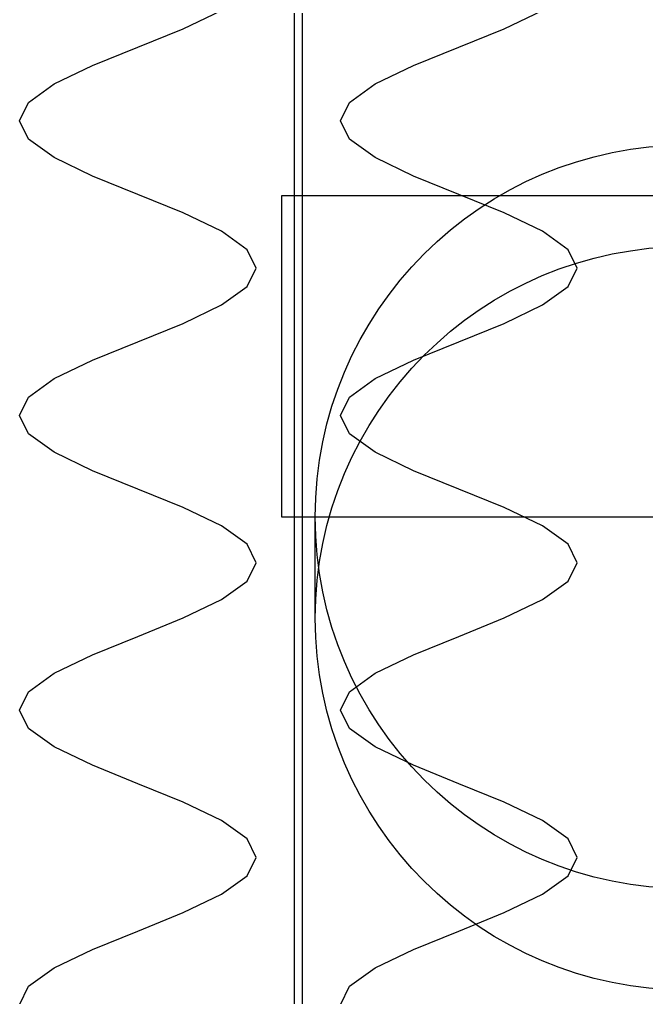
# Model space of a CAD drawing. Header units: metres. Extents: x -4 to 954, y -25 to 874.
# Drawn here: x 582.5 to 768, y 297.9 to 587.1 of the extents above; entities that cross this region are included whole.
import ezdxf

# ---------------------------------------------------------------- set-up
doc = ezdxf.new("R2010")
doc.units = ezdxf.units.M
for name, color, linetype in [('07_CHAROLAS_Y_CANALES', 5, 'Continuous'), ('08_RESORTES_HELICOIDALES', 1, 'Continuous'), ('09_CONDENSADOR_Y_VENTILADOR', 3, 'Continuous')]:
    doc.layers.add(name, color=color, linetype=linetype)

msp = doc.modelspace()

# ---------------------------------------------------------------- linework, layer by layer
at = {"layer": '07_CHAROLAS_Y_CANALES'}
for p, q in [((663.8, 800, 552), (663.8, 150, 552)), ((663.8, 800, 612), (663.8, 150, 612)), ((663.8, 800, 752), (663.8, 150, 752)), ((663.8, 800, 812), (663.8, 150, 812)), ((663.8, 800, 952), (663.8, 150, 952)), ((663.8, 800, 1012), (663.8, 150, 1012)), ((663.8, 800, 1152), (663.8, 150, 1152)), ((663.8, 800, 1212), (663.8, 150, 1212)), ((663.8, 800, 1352), (663.8, 150, 1352)), ((663.8, 800, 1412), (663.8, 150, 1412)), ((663.8, 800, 1552), (663.8, 150, 1552)), ((663.8, 800, 1612), (663.8, 150, 1612)), ((666.2, 150, 552), (666.2, 800, 552)), ((666.2, 150, 612), (666.2, 800, 552)), ((666.2, 150, 752), (666.2, 800, 752)), ((666.2, 150, 812), (666.2, 800, 752)), ((666.2, 150, 952), (666.2, 800, 952)), ((666.2, 150, 1012), (666.2, 800, 952)), ((666.2, 150, 1152), (666.2, 800, 1152)), ((666.2, 150, 1212), (666.2, 800, 1152)), ((666.2, 150, 1352), (666.2, 800, 1352)), ((666.2, 150, 1412), (666.2, 800, 1352)), ((666.2, 150, 1552), (666.2, 800, 1552)), ((666.2, 150, 1612), (666.2, 800, 1552))]:
    msp.add_line(p, q, dxfattribs=at)
at = {"layer": '08_RESORTES_HELICOIDALES'}
for p, q in [((630.89, 584.38, 562.66), (642.25, 589.82, 570.25)), ((630.89, 584.38, 762.66), (642.25, 589.82, 770.25)), ((630.89, 584.38, 962.66), (642.25, 589.82, 970.25)), ((630.89, 584.38, 1162.66), (642.25, 589.82, 1170.25)), ((630.89, 584.38, 1362.66), (642.25, 589.82, 1370.25)), ((630.89, 584.38, 1562.66), (642.25, 589.82, 1570.25)), ((725.89, 584.38, 562.66), (737.25, 589.82, 570.25)), ((725.89, 584.38, 762.66), (737.25, 589.82, 770.25)), ((725.89, 584.38, 962.66), (737.25, 589.82, 970.25)), ((725.89, 584.38, 1162.66), (737.25, 589.82, 1170.25)), ((725.89, 584.38, 1362.66), (737.25, 589.82, 1370.25)), ((725.89, 584.38, 1562.66), (737.25, 589.82, 1570.25)), ((617.5, 578.93, 560), (630.89, 584.38, 562.66)), ((617.5, 578.93, 760), (630.89, 584.38, 762.66)), ((617.5, 578.93, 960), (630.89, 584.38, 962.66)), ((617.5, 578.93, 1160), (630.89, 584.38, 1162.66)), ((617.5, 578.93, 1360), (630.89, 584.38, 1362.66)), ((617.5, 578.93, 1560), (630.89, 584.38, 1562.66)), ((712.5, 578.93, 560), (725.89, 584.38, 562.66)), ((712.5, 578.93, 760), (725.89, 584.38, 762.66)), ((712.5, 578.93, 960), (725.89, 584.38, 962.66)), ((712.5, 578.93, 1160), (725.89, 584.38, 1162.66)), ((712.5, 578.93, 1360), (725.89, 584.38, 1362.66)), ((712.5, 578.93, 1560), (725.89, 584.38, 1562.66)), ((604.11, 573.48, 562.66), (617.5, 578.93, 560)), ((604.11, 573.48, 762.66), (617.5, 578.93, 760)), ((604.11, 573.48, 962.66), (617.5, 578.93, 960)), ((604.11, 573.48, 1162.66), (617.5, 578.93, 1160)), ((604.11, 573.48, 1362.66), (617.5, 578.93, 1360)), ((604.11, 573.48, 1562.66), (617.5, 578.93, 1560)), ((699.11, 573.48, 562.66), (712.5, 578.93, 560)), ((699.11, 573.48, 762.66), (712.5, 578.93, 760)), ((699.11, 573.48, 962.66), (712.5, 578.93, 960)), ((699.11, 573.48, 1162.66), (712.5, 578.93, 1160)), ((699.11, 573.48, 1362.66), (712.5, 578.93, 1360)), ((699.11, 573.48, 1562.66), (712.5, 578.93, 1560)), ((592.75, 568.04, 570.25), (604.11, 573.48, 562.66)), ((592.75, 568.04, 770.25), (604.11, 573.48, 762.66)), ((592.75, 568.04, 970.25), (604.11, 573.48, 962.66)), ((592.75, 568.04, 1170.25), (604.11, 573.48, 1162.66)), ((592.75, 568.04, 1370.25), (604.11, 573.48, 1362.66)), ((592.75, 568.04, 1570.25), (604.11, 573.48, 1562.66)), ((687.75, 568.04, 570.25), (699.11, 573.48, 562.66)), ((687.75, 568.04, 770.25), (699.11, 573.48, 762.66)), ((687.75, 568.04, 970.25), (699.11, 573.48, 962.66)), ((687.75, 568.04, 1170.25), (699.11, 573.48, 1162.66)), ((687.75, 568.04, 1370.25), (699.11, 573.48, 1362.66)), ((687.75, 568.04, 1570.25), (699.11, 573.48, 1562.66)), ((585.16, 562.59, 581.61), (592.75, 568.04, 570.25)), ((585.16, 562.59, 781.61), (592.75, 568.04, 770.25)), ((585.16, 562.59, 981.61), (592.75, 568.04, 970.25)), ((585.16, 562.59, 1181.61), (592.75, 568.04, 1170.25)), ((585.16, 562.59, 1381.61), (592.75, 568.04, 1370.25)), ((585.16, 562.59, 1581.61), (592.75, 568.04, 1570.25)), ((680.16, 562.59, 581.61), (687.75, 568.04, 570.25)), ((680.16, 562.59, 781.61), (687.75, 568.04, 770.25)), ((680.16, 562.59, 981.61), (687.75, 568.04, 970.25)), ((680.16, 562.59, 1181.61), (687.75, 568.04, 1170.25)), ((680.16, 562.59, 1381.61), (687.75, 568.04, 1370.25)), ((680.16, 562.59, 1581.61), (687.75, 568.04, 1570.25)), ((582.5, 557.14, 595), (585.16, 562.59, 581.61)), ((582.5, 557.14, 795), (585.16, 562.59, 781.61)), ((582.5, 557.14, 995), (585.16, 562.59, 981.61)), ((582.5, 557.14, 1195), (585.16, 562.59, 1181.61)), ((582.5, 557.14, 1395), (585.16, 562.59, 1381.61)), ((582.5, 557.14, 1595), (585.16, 562.59, 1581.61)), ((677.5, 557.14, 595), (680.16, 562.59, 581.61)), ((677.5, 557.14, 795), (680.16, 562.59, 781.61)), ((677.5, 557.14, 995), (680.16, 562.59, 981.61)), ((677.5, 557.14, 1195), (680.16, 562.59, 1181.61)), ((677.5, 557.14, 1395), (680.16, 562.59, 1381.61)), ((677.5, 557.14, 1595), (680.16, 562.59, 1581.61)), ((585.16, 551.7, 608.39), (582.5, 557.14, 595)), ((585.16, 551.7, 808.39), (582.5, 557.14, 795)), ((585.16, 551.7, 1008.39), (582.5, 557.14, 995)), ((585.16, 551.7, 1208.39), (582.5, 557.14, 1195)), ((585.16, 551.7, 1408.39), (582.5, 557.14, 1395)), ((585.16, 551.7, 1608.39), (582.5, 557.14, 1595)), ((680.16, 551.7, 608.39), (677.5, 557.14, 595)), ((680.16, 551.7, 808.39), (677.5, 557.14, 795)), ((680.16, 551.7, 1008.39), (677.5, 557.14, 995)), ((680.16, 551.7, 1208.39), (677.5, 557.14, 1195)), ((680.16, 551.7, 1408.39), (677.5, 557.14, 1395)), ((680.16, 551.7, 1608.39), (677.5, 557.14, 1595)), ((592.75, 546.25, 619.75), (585.16, 551.7, 608.39)), ((592.75, 546.25, 819.75), (585.16, 551.7, 808.39)), ((592.75, 546.25, 1019.75), (585.16, 551.7, 1008.39)), ((592.75, 546.25, 1219.75), (585.16, 551.7, 1208.39)), ((592.75, 546.25, 1419.75), (585.16, 551.7, 1408.39)), ((592.75, 546.25, 1619.75), (585.16, 551.7, 1608.39)), ((687.75, 546.25, 619.75), (680.16, 551.7, 608.39)), ((687.75, 546.25, 819.75), (680.16, 551.7, 808.39)), ((687.75, 546.25, 1019.75), (680.16, 551.7, 1008.39)), ((687.75, 546.25, 1219.75), (680.16, 551.7, 1208.39)), ((687.75, 546.25, 1419.75), (680.16, 551.7, 1408.39)), ((687.75, 546.25, 1619.75), (680.16, 551.7, 1608.39)), ((604.11, 540.8, 627.34), (592.75, 546.25, 619.75)), ((604.11, 540.8, 827.34), (592.75, 546.25, 819.75)), ((604.11, 540.8, 1027.34), (592.75, 546.25, 1019.75)), ((604.11, 540.8, 1227.34), (592.75, 546.25, 1219.75)), ((604.11, 540.8, 1427.34), (592.75, 546.25, 1419.75)), ((604.11, 540.8, 1627.34), (592.75, 546.25, 1619.75)), ((699.11, 540.8, 627.34), (687.75, 546.25, 619.75)), ((699.11, 540.8, 827.34), (687.75, 546.25, 819.75)), ((699.11, 540.8, 1027.34), (687.75, 546.25, 1019.75)), ((699.11, 540.8, 1227.34), (687.75, 546.25, 1219.75)), ((699.11, 540.8, 1427.34), (687.75, 546.25, 1419.75)), ((699.11, 540.8, 1627.34), (687.75, 546.25, 1619.75)), ((617.5, 535.36, 630), (604.11, 540.8, 627.34)), ((617.5, 535.36, 830), (604.11, 540.8, 827.34)), ((617.5, 535.36, 1030), (604.11, 540.8, 1027.34)), ((617.5, 535.36, 1230), (604.11, 540.8, 1227.34)), ((617.5, 535.36, 1430), (604.11, 540.8, 1427.34)), ((617.5, 535.36, 1630), (604.11, 540.8, 1627.34)), ((712.5, 535.36, 630), (699.11, 540.8, 627.34)), ((712.5, 535.36, 830), (699.11, 540.8, 827.34)), ((712.5, 535.36, 1030), (699.11, 540.8, 1027.34)), ((712.5, 535.36, 1230), (699.11, 540.8, 1227.34)), ((712.5, 535.36, 1430), (699.11, 540.8, 1427.34)), ((712.5, 535.36, 1630), (699.11, 540.8, 1627.34)), ((630.89, 529.91, 627.34), (617.5, 535.36, 630)), ((630.89, 529.91, 827.34), (617.5, 535.36, 830)), ((630.89, 529.91, 1027.34), (617.5, 535.36, 1030)), ((630.89, 529.91, 1227.34), (617.5, 535.36, 1230)), ((630.89, 529.91, 1427.34), (617.5, 535.36, 1430)), ((630.89, 529.91, 1627.34), (617.5, 535.36, 1630)), ((725.89, 529.91, 627.34), (712.5, 535.36, 630)), ((725.89, 529.91, 827.34), (712.5, 535.36, 830)), ((725.89, 529.91, 1027.34), (712.5, 535.36, 1030)), ((725.89, 529.91, 1227.34), (712.5, 535.36, 1230)), ((725.89, 529.91, 1427.34), (712.5, 535.36, 1430)), ((725.89, 529.91, 1627.34), (712.5, 535.36, 1630)), ((642.25, 524.46, 619.75), (630.89, 529.91, 627.34)), ((642.25, 524.46, 819.75), (630.89, 529.91, 827.34)), ((642.25, 524.46, 1019.75), (630.89, 529.91, 1027.34)), ((642.25, 524.46, 1219.75), (630.89, 529.91, 1227.34)), ((642.25, 524.46, 1419.75), (630.89, 529.91, 1427.34)), ((642.25, 524.46, 1619.75), (630.89, 529.91, 1627.34)), ((737.25, 524.46, 619.75), (725.89, 529.91, 627.34)), ((737.25, 524.46, 819.75), (725.89, 529.91, 827.34)), ((737.25, 524.46, 1019.75), (725.89, 529.91, 1027.34)), ((737.25, 524.46, 1219.75), (725.89, 529.91, 1227.34)), ((737.25, 524.46, 1419.75), (725.89, 529.91, 1427.34)), ((737.25, 524.46, 1619.75), (725.89, 529.91, 1627.34)), ((649.84, 519.02, 608.39), (642.25, 524.46, 619.75)), ((649.84, 519.02, 808.39), (642.25, 524.46, 819.75)), ((649.84, 519.02, 1008.39), (642.25, 524.46, 1019.75)), ((649.84, 519.02, 1208.39), (642.25, 524.46, 1219.75)), ((649.84, 519.02, 1408.39), (642.25, 524.46, 1419.75)), ((649.84, 519.02, 1608.39), (642.25, 524.46, 1619.75)), ((744.84, 519.02, 608.39), (737.25, 524.46, 619.75)), ((744.84, 519.02, 808.39), (737.25, 524.46, 819.75)), ((744.84, 519.02, 1008.39), (737.25, 524.46, 1019.75)), ((744.84, 519.02, 1208.39), (737.25, 524.46, 1219.75)), ((744.84, 519.02, 1408.39), (737.25, 524.46, 1419.75)), ((744.84, 519.02, 1608.39), (737.25, 524.46, 1619.75)), ((652.5, 513.57, 595), (649.84, 519.02, 608.39)), ((652.5, 513.57, 795), (649.84, 519.02, 808.39)), ((652.5, 513.57, 995), (649.84, 519.02, 1008.39)), ((652.5, 513.57, 1195), (649.84, 519.02, 1208.39)), ((652.5, 513.57, 1395), (649.84, 519.02, 1408.39)), ((652.5, 513.57, 1595), (649.84, 519.02, 1608.39)), ((747.5, 513.57, 595), (744.84, 519.02, 608.39)), ((747.5, 513.57, 795), (744.84, 519.02, 808.39)), ((747.5, 513.57, 995), (744.84, 519.02, 1008.39)), ((747.5, 513.57, 1195), (744.84, 519.02, 1208.39)), ((747.5, 513.57, 1395), (744.84, 519.02, 1408.39)), ((747.5, 513.57, 1595), (744.84, 519.02, 1608.39)), ((649.84, 508.12, 581.61), (652.5, 513.57, 595)), ((649.84, 508.12, 781.61), (652.5, 513.57, 795)), ((649.84, 508.12, 981.61), (652.5, 513.57, 995)), ((649.84, 508.12, 1181.61), (652.5, 513.57, 1195)), ((649.84, 508.12, 1381.61), (652.5, 513.57, 1395)), ((649.84, 508.12, 1581.61), (652.5, 513.57, 1595)), ((744.84, 508.12, 581.61), (747.5, 513.57, 595)), ((744.84, 508.12, 781.61), (747.5, 513.57, 795)), ((744.84, 508.12, 981.61), (747.5, 513.57, 995)), ((744.84, 508.12, 1181.61), (747.5, 513.57, 1195)), ((744.84, 508.12, 1381.61), (747.5, 513.57, 1395)), ((744.84, 508.12, 1581.61), (747.5, 513.57, 1595)), ((642.25, 502.68, 570.25), (649.84, 508.12, 581.61)), ((642.25, 502.68, 770.25), (649.84, 508.12, 781.61)), ((642.25, 502.68, 970.25), (649.84, 508.12, 981.61)), ((642.25, 502.68, 1170.25), (649.84, 508.12, 1181.61)), ((642.25, 502.68, 1370.25), (649.84, 508.12, 1381.61)), ((642.25, 502.68, 1570.25), (649.84, 508.12, 1581.61)), ((737.25, 502.68, 570.25), (744.84, 508.12, 581.61)), ((737.25, 502.68, 770.25), (744.84, 508.12, 781.61)), ((737.25, 502.68, 970.25), (744.84, 508.12, 981.61)), ((737.25, 502.68, 1170.25), (744.84, 508.12, 1181.61)), ((737.25, 502.68, 1370.25), (744.84, 508.12, 1381.61)), ((737.25, 502.68, 1570.25), (744.84, 508.12, 1581.61)), ((630.89, 497.23, 562.66), (642.25, 502.68, 570.25)), ((630.89, 497.23, 762.66), (642.25, 502.68, 770.25)), ((630.89, 497.23, 962.66), (642.25, 502.68, 970.25)), ((630.89, 497.23, 1162.66), (642.25, 502.68, 1170.25)), ((630.89, 497.23, 1362.66), (642.25, 502.68, 1370.25)), ((630.89, 497.23, 1562.66), (642.25, 502.68, 1570.25)), ((725.89, 497.23, 562.66), (737.25, 502.68, 570.25)), ((725.89, 497.23, 762.66), (737.25, 502.68, 770.25)), ((725.89, 497.23, 962.66), (737.25, 502.68, 970.25)), ((725.89, 497.23, 1162.66), (737.25, 502.68, 1170.25)), ((725.89, 497.23, 1362.66), (737.25, 502.68, 1370.25)), ((725.89, 497.23, 1562.66), (737.25, 502.68, 1570.25)), ((617.5, 491.79, 560), (630.89, 497.23, 562.66)), ((617.5, 491.79, 760), (630.89, 497.23, 762.66)), ((617.5, 491.79, 960), (630.89, 497.23, 962.66)), ((617.5, 491.79, 1160), (630.89, 497.23, 1162.66)), ((617.5, 491.79, 1360), (630.89, 497.23, 1362.66)), ((617.5, 491.79, 1560), (630.89, 497.23, 1562.66)), ((712.5, 491.79, 560), (725.89, 497.23, 562.66)), ((712.5, 491.79, 760), (725.89, 497.23, 762.66)), ((712.5, 491.79, 960), (725.89, 497.23, 962.66)), ((712.5, 491.79, 1160), (725.89, 497.23, 1162.66)), ((712.5, 491.79, 1360), (725.89, 497.23, 1362.66)), ((712.5, 491.79, 1560), (725.89, 497.23, 1562.66)), ((604.11, 486.34, 562.66), (617.5, 491.79, 560)), ((604.11, 486.34, 762.66), (617.5, 491.79, 760)), ((604.11, 486.34, 962.66), (617.5, 491.79, 960)), ((604.11, 486.34, 1162.66), (617.5, 491.79, 1160)), ((604.11, 486.34, 1362.66), (617.5, 491.79, 1360)), ((604.11, 486.34, 1562.66), (617.5, 491.79, 1560)), ((699.11, 486.34, 562.66), (712.5, 491.79, 560)), ((699.11, 486.34, 762.66), (712.5, 491.79, 760)), ((699.11, 486.34, 962.66), (712.5, 491.79, 960)), ((699.11, 486.34, 1162.66), (712.5, 491.79, 1160)), ((699.11, 486.34, 1362.66), (712.5, 491.79, 1360)), ((699.11, 486.34, 1562.66), (712.5, 491.79, 1560)), ((592.75, 480.89, 570.25), (604.11, 486.34, 562.66)), ((592.75, 480.89, 770.25), (604.11, 486.34, 762.66)), ((592.75, 480.89, 970.25), (604.11, 486.34, 962.66)), ((592.75, 480.89, 1170.25), (604.11, 486.34, 1162.66)), ((592.75, 480.89, 1370.25), (604.11, 486.34, 1362.66)), ((592.75, 480.89, 1570.25), (604.11, 486.34, 1562.66)), ((687.75, 480.89, 570.25), (699.11, 486.34, 562.66)), ((687.75, 480.89, 770.25), (699.11, 486.34, 762.66)), ((687.75, 480.89, 970.25), (699.11, 486.34, 962.66)), ((687.75, 480.89, 1170.25), (699.11, 486.34, 1162.66)), ((687.75, 480.89, 1370.25), (699.11, 486.34, 1362.66)), ((687.75, 480.89, 1570.25), (699.11, 486.34, 1562.66)), ((585.16, 475.45, 581.61), (592.75, 480.89, 570.25)), ((585.16, 475.45, 781.61), (592.75, 480.89, 770.25)), ((585.16, 475.45, 981.61), (592.75, 480.89, 970.25)), ((585.16, 475.45, 1181.61), (592.75, 480.89, 1170.25)), ((585.16, 475.45, 1381.61), (592.75, 480.89, 1370.25)), ((585.16, 475.45, 1581.61), (592.75, 480.89, 1570.25)), ((680.16, 475.45, 581.61), (687.75, 480.89, 570.25)), ((680.16, 475.45, 781.61), (687.75, 480.89, 770.25)), ((680.16, 475.45, 981.61), (687.75, 480.89, 970.25)), ((680.16, 475.45, 1181.61), (687.75, 480.89, 1170.25)), ((680.16, 475.45, 1381.61), (687.75, 480.89, 1370.25)), ((680.16, 475.45, 1581.61), (687.75, 480.89, 1570.25)), ((582.5, 470, 595), (585.16, 475.45, 581.61)), ((582.5, 470, 795), (585.16, 475.45, 781.61)), ((582.5, 470, 995), (585.16, 475.45, 981.61)), ((582.5, 470, 1195), (585.16, 475.45, 1181.61)), ((582.5, 470, 1395), (585.16, 475.45, 1381.61)), ((582.5, 470, 1595), (585.16, 475.45, 1581.61)), ((677.5, 470, 595), (680.16, 475.45, 581.61)), ((677.5, 470, 795), (680.16, 475.45, 781.61)), ((677.5, 470, 995), (680.16, 475.45, 981.61)), ((677.5, 470, 1195), (680.16, 475.45, 1181.61)), ((677.5, 470, 1395), (680.16, 475.45, 1381.61)), ((677.5, 470, 1595), (680.16, 475.45, 1581.61)), ((585.16, 464.55, 608.39), (582.5, 470, 595)), ((585.16, 464.55, 808.39), (582.5, 470, 795)), ((585.16, 464.55, 1008.39), (582.5, 470, 995)), ((585.16, 464.55, 1208.39), (582.5, 470, 1195)), ((585.16, 464.55, 1408.39), (582.5, 470, 1395)), ((585.16, 464.55, 1608.39), (582.5, 470, 1595)), ((680.16, 464.55, 608.39), (677.5, 470, 595)), ((680.16, 464.55, 808.39), (677.5, 470, 795)), ((680.16, 464.55, 1008.39), (677.5, 470, 995)), ((680.16, 464.55, 1208.39), (677.5, 470, 1195)), ((680.16, 464.55, 1408.39), (677.5, 470, 1395)), ((680.16, 464.55, 1608.39), (677.5, 470, 1595)), ((592.75, 459.11, 619.75), (585.16, 464.55, 608.39)), ((592.75, 459.11, 819.75), (585.16, 464.55, 808.39)), ((592.75, 459.11, 1019.75), (585.16, 464.55, 1008.39)), ((592.75, 459.11, 1219.75), (585.16, 464.55, 1208.39)), ((592.75, 459.11, 1419.75), (585.16, 464.55, 1408.39)), ((592.75, 459.11, 1619.75), (585.16, 464.55, 1608.39)), ((687.75, 459.11, 619.75), (680.16, 464.55, 608.39)), ((687.75, 459.11, 819.75), (680.16, 464.55, 808.39)), ((687.75, 459.11, 1019.75), (680.16, 464.55, 1008.39)), ((687.75, 459.11, 1219.75), (680.16, 464.55, 1208.39)), ((687.75, 459.11, 1419.75), (680.16, 464.55, 1408.39)), ((687.75, 459.11, 1619.75), (680.16, 464.55, 1608.39)), ((604.11, 453.66, 627.34), (592.75, 459.11, 619.75)), ((604.11, 453.66, 827.34), (592.75, 459.11, 819.75)), ((604.11, 453.66, 1027.34), (592.75, 459.11, 1019.75)), ((604.11, 453.66, 1227.34), (592.75, 459.11, 1219.75)), ((604.11, 453.66, 1427.34), (592.75, 459.11, 1419.75)), ((604.11, 453.66, 1627.34), (592.75, 459.11, 1619.75)), ((699.11, 453.66, 627.34), (687.75, 459.11, 619.75)), ((699.11, 453.66, 827.34), (687.75, 459.11, 819.75)), ((699.11, 453.66, 1027.34), (687.75, 459.11, 1019.75)), ((699.11, 453.66, 1227.34), (687.75, 459.11, 1219.75)), ((699.11, 453.66, 1427.34), (687.75, 459.11, 1419.75)), ((699.11, 453.66, 1627.34), (687.75, 459.11, 1619.75)), ((617.5, 448.21, 630), (604.11, 453.66, 627.34)), ((617.5, 448.21, 830), (604.11, 453.66, 827.34)), ((617.5, 448.21, 1030), (604.11, 453.66, 1027.34)), ((617.5, 448.21, 1230), (604.11, 453.66, 1227.34)), ((617.5, 448.21, 1430), (604.11, 453.66, 1427.34)), ((617.5, 448.21, 1630), (604.11, 453.66, 1627.34)), ((712.5, 448.21, 630), (699.11, 453.66, 627.34)), ((712.5, 448.21, 830), (699.11, 453.66, 827.34)), ((712.5, 448.21, 1030), (699.11, 453.66, 1027.34)), ((712.5, 448.21, 1230), (699.11, 453.66, 1227.34)), ((712.5, 448.21, 1430), (699.11, 453.66, 1427.34)), ((712.5, 448.21, 1630), (699.11, 453.66, 1627.34)), ((630.89, 442.77, 627.34), (617.5, 448.21, 630)), ((630.89, 442.77, 827.34), (617.5, 448.21, 830)), ((630.89, 442.77, 1027.34), (617.5, 448.21, 1030)), ((630.89, 442.77, 1227.34), (617.5, 448.21, 1230)), ((630.89, 442.77, 1427.34), (617.5, 448.21, 1430)), ((630.89, 442.77, 1627.34), (617.5, 448.21, 1630)), ((725.89, 442.77, 627.34), (712.5, 448.21, 630)), ((725.89, 442.77, 827.34), (712.5, 448.21, 830)), ((725.89, 442.77, 1027.34), (712.5, 448.21, 1030)), ((725.89, 442.77, 1227.34), (712.5, 448.21, 1230)), ((725.89, 442.77, 1427.34), (712.5, 448.21, 1430)), ((725.89, 442.77, 1627.34), (712.5, 448.21, 1630)), ((642.25, 437.32, 619.75), (630.89, 442.77, 627.34)), ((642.25, 437.32, 819.75), (630.89, 442.77, 827.34)), ((642.25, 437.32, 1019.75), (630.89, 442.77, 1027.34)), ((642.25, 437.32, 1219.75), (630.89, 442.77, 1227.34)), ((642.25, 437.32, 1419.75), (630.89, 442.77, 1427.34)), ((642.25, 437.32, 1619.75), (630.89, 442.77, 1627.34)), ((737.25, 437.32, 619.75), (725.89, 442.77, 627.34)), ((737.25, 437.32, 819.75), (725.89, 442.77, 827.34)), ((737.25, 437.32, 1019.75), (725.89, 442.77, 1027.34)), ((737.25, 437.32, 1219.75), (725.89, 442.77, 1227.34)), ((737.25, 437.32, 1419.75), (725.89, 442.77, 1427.34)), ((737.25, 437.32, 1619.75), (725.89, 442.77, 1627.34)), ((649.84, 431.88, 608.39), (642.25, 437.32, 619.75)), ((649.84, 431.88, 808.39), (642.25, 437.32, 819.75)), ((649.84, 431.88, 1008.39), (642.25, 437.32, 1019.75)), ((649.84, 431.88, 1208.39), (642.25, 437.32, 1219.75)), ((649.84, 431.88, 1408.39), (642.25, 437.32, 1419.75)), ((649.84, 431.88, 1608.39), (642.25, 437.32, 1619.75)), ((744.84, 431.88, 608.39), (737.25, 437.32, 619.75)), ((744.84, 431.88, 808.39), (737.25, 437.32, 819.75)), ((744.84, 431.88, 1008.39), (737.25, 437.32, 1019.75)), ((744.84, 431.88, 1208.39), (737.25, 437.32, 1219.75)), ((744.84, 431.88, 1408.39), (737.25, 437.32, 1419.75)), ((744.84, 431.88, 1608.39), (737.25, 437.32, 1619.75)), ((652.5, 426.43, 595), (649.84, 431.88, 608.39)), ((652.5, 426.43, 795), (649.84, 431.88, 808.39)), ((652.5, 426.43, 995), (649.84, 431.88, 1008.39)), ((652.5, 426.43, 1195), (649.84, 431.88, 1208.39)), ((652.5, 426.43, 1395), (649.84, 431.88, 1408.39)), ((652.5, 426.43, 1595), (649.84, 431.88, 1608.39)), ((747.5, 426.43, 595), (744.84, 431.88, 608.39)), ((747.5, 426.43, 795), (744.84, 431.88, 808.39)), ((747.5, 426.43, 995), (744.84, 431.88, 1008.39)), ((747.5, 426.43, 1195), (744.84, 431.88, 1208.39)), ((747.5, 426.43, 1395), (744.84, 431.88, 1408.39)), ((747.5, 426.43, 1595), (744.84, 431.88, 1608.39)), ((649.84, 420.98, 581.61), (652.5, 426.43, 595)), ((649.84, 420.98, 781.61), (652.5, 426.43, 795)), ((649.84, 420.98, 981.61), (652.5, 426.43, 995)), ((649.84, 420.98, 1181.61), (652.5, 426.43, 1195)), ((649.84, 420.98, 1381.61), (652.5, 426.43, 1395)), ((649.84, 420.98, 1581.61), (652.5, 426.43, 1595)), ((744.84, 420.98, 581.61), (747.5, 426.43, 595)), ((744.84, 420.98, 781.61), (747.5, 426.43, 795)), ((744.84, 420.98, 981.61), (747.5, 426.43, 995)), ((744.84, 420.98, 1181.61), (747.5, 426.43, 1195)), ((744.84, 420.98, 1381.61), (747.5, 426.43, 1395)), ((744.84, 420.98, 1581.61), (747.5, 426.43, 1595)), ((642.25, 415.54, 570.25), (649.84, 420.98, 581.61)), ((642.25, 415.54, 770.25), (649.84, 420.98, 781.61)), ((642.25, 415.54, 970.25), (649.84, 420.98, 981.61)), ((642.25, 415.54, 1170.25), (649.84, 420.98, 1181.61)), ((642.25, 415.54, 1370.25), (649.84, 420.98, 1381.61)), ((642.25, 415.54, 1570.25), (649.84, 420.98, 1581.61)), ((737.25, 415.54, 570.25), (744.84, 420.98, 581.61)), ((737.25, 415.54, 770.25), (744.84, 420.98, 781.61)), ((737.25, 415.54, 970.25), (744.84, 420.98, 981.61)), ((737.25, 415.54, 1170.25), (744.84, 420.98, 1181.61)), ((737.25, 415.54, 1370.25), (744.84, 420.98, 1381.61)), ((737.25, 415.54, 1570.25), (744.84, 420.98, 1581.61)), ((630.89, 410.09, 562.66), (642.25, 415.54, 570.25)), ((630.89, 410.09, 762.66), (642.25, 415.54, 770.25)), ((630.89, 410.09, 962.66), (642.25, 415.54, 970.25)), ((630.89, 410.09, 1162.66), (642.25, 415.54, 1170.25)), ((630.89, 410.09, 1362.66), (642.25, 415.54, 1370.25)), ((630.89, 410.09, 1562.66), (642.25, 415.54, 1570.25)), ((725.89, 410.09, 562.66), (737.25, 415.54, 570.25)), ((725.89, 410.09, 762.66), (737.25, 415.54, 770.25)), ((725.89, 410.09, 962.66), (737.25, 415.54, 970.25)), ((725.89, 410.09, 1162.66), (737.25, 415.54, 1170.25)), ((725.89, 410.09, 1362.66), (737.25, 415.54, 1370.25)), ((725.89, 410.09, 1562.66), (737.25, 415.54, 1570.25)), ((617.5, 404.64, 560), (630.89, 410.09, 562.66)), ((617.5, 404.64, 760), (630.89, 410.09, 762.66)), ((617.5, 404.64, 960), (630.89, 410.09, 962.66)), ((617.5, 404.64, 1160), (630.89, 410.09, 1162.66)), ((617.5, 404.64, 1360), (630.89, 410.09, 1362.66)), ((617.5, 404.64, 1560), (630.89, 410.09, 1562.66)), ((712.5, 404.64, 560), (725.89, 410.09, 562.66)), ((712.5, 404.64, 760), (725.89, 410.09, 762.66)), ((712.5, 404.64, 960), (725.89, 410.09, 962.66)), ((712.5, 404.64, 1160), (725.89, 410.09, 1162.66)), ((712.5, 404.64, 1360), (725.89, 410.09, 1362.66)), ((712.5, 404.64, 1560), (725.89, 410.09, 1562.66)), ((604.11, 399.2, 562.66), (617.5, 404.64, 560)), ((604.11, 399.2, 762.66), (617.5, 404.64, 760)), ((604.11, 399.2, 962.66), (617.5, 404.64, 960)), ((604.11, 399.2, 1162.66), (617.5, 404.64, 1160)), ((604.11, 399.2, 1362.66), (617.5, 404.64, 1360)), ((604.11, 399.2, 1562.66), (617.5, 404.64, 1560)), ((699.11, 399.2, 562.66), (712.5, 404.64, 560)), ((699.11, 399.2, 762.66), (712.5, 404.64, 760)), ((699.11, 399.2, 962.66), (712.5, 404.64, 960)), ((699.11, 399.2, 1162.66), (712.5, 404.64, 1160)), ((699.11, 399.2, 1362.66), (712.5, 404.64, 1360)), ((699.11, 399.2, 1562.66), (712.5, 404.64, 1560)), ((592.75, 393.75, 570.25), (604.11, 399.2, 562.66)), ((592.75, 393.75, 770.25), (604.11, 399.2, 762.66)), ((592.75, 393.75, 970.25), (604.11, 399.2, 962.66)), ((592.75, 393.75, 1170.25), (604.11, 399.2, 1162.66)), ((592.75, 393.75, 1370.25), (604.11, 399.2, 1362.66)), ((592.75, 393.75, 1570.25), (604.11, 399.2, 1562.66)), ((687.75, 393.75, 570.25), (699.11, 399.2, 562.66)), ((687.75, 393.75, 770.25), (699.11, 399.2, 762.66)), ((687.75, 393.75, 970.25), (699.11, 399.2, 962.66)), ((687.75, 393.75, 1170.25), (699.11, 399.2, 1162.66)), ((687.75, 393.75, 1370.25), (699.11, 399.2, 1362.66)), ((687.75, 393.75, 1570.25), (699.11, 399.2, 1562.66)), ((585.16, 388.3, 581.61), (592.75, 393.75, 570.25)), ((585.16, 388.3, 781.61), (592.75, 393.75, 770.25)), ((585.16, 388.3, 981.61), (592.75, 393.75, 970.25)), ((585.16, 388.3, 1181.61), (592.75, 393.75, 1170.25)), ((585.16, 388.3, 1381.61), (592.75, 393.75, 1370.25)), ((585.16, 388.3, 1581.61), (592.75, 393.75, 1570.25)), ((680.16, 388.3, 581.61), (687.75, 393.75, 570.25)), ((680.16, 388.3, 781.61), (687.75, 393.75, 770.25)), ((680.16, 388.3, 981.61), (687.75, 393.75, 970.25)), ((680.16, 388.3, 1181.61), (687.75, 393.75, 1170.25)), ((680.16, 388.3, 1381.61), (687.75, 393.75, 1370.25)), ((680.16, 388.3, 1581.61), (687.75, 393.75, 1570.25)), ((582.5, 382.86, 595), (585.16, 388.3, 581.61)), ((582.5, 382.86, 795), (585.16, 388.3, 781.61)), ((582.5, 382.86, 995), (585.16, 388.3, 981.61)), ((582.5, 382.86, 1195), (585.16, 388.3, 1181.61)), ((582.5, 382.86, 1395), (585.16, 388.3, 1381.61)), ((582.5, 382.86, 1595), (585.16, 388.3, 1581.61)), ((677.5, 382.86, 595), (680.16, 388.3, 581.61)), ((677.5, 382.86, 795), (680.16, 388.3, 781.61)), ((677.5, 382.86, 995), (680.16, 388.3, 981.61)), ((677.5, 382.86, 1195), (680.16, 388.3, 1181.61)), ((677.5, 382.86, 1395), (680.16, 388.3, 1381.61)), ((677.5, 382.86, 1595), (680.16, 388.3, 1581.61)), ((585.16, 377.41, 608.39), (582.5, 382.86, 595)), ((585.16, 377.41, 808.39), (582.5, 382.86, 795)), ((585.16, 377.41, 1008.39), (582.5, 382.86, 995)), ((585.16, 377.41, 1208.39), (582.5, 382.86, 1195)), ((585.16, 377.41, 1408.39), (582.5, 382.86, 1395)), ((585.16, 377.41, 1608.39), (582.5, 382.86, 1595)), ((680.16, 377.41, 608.39), (677.5, 382.86, 595)), ((680.16, 377.41, 808.39), (677.5, 382.86, 795)), ((680.16, 377.41, 1008.39), (677.5, 382.86, 995)), ((680.16, 377.41, 1208.39), (677.5, 382.86, 1195)), ((680.16, 377.41, 1408.39), (677.5, 382.86, 1395)), ((680.16, 377.41, 1608.39), (677.5, 382.86, 1595)), ((592.75, 371.96, 619.75), (585.16, 377.41, 608.39)), ((592.75, 371.96, 819.75), (585.16, 377.41, 808.39)), ((592.75, 371.96, 1019.75), (585.16, 377.41, 1008.39)), ((592.75, 371.96, 1219.75), (585.16, 377.41, 1208.39)), ((592.75, 371.96, 1419.75), (585.16, 377.41, 1408.39)), ((592.75, 371.96, 1619.75), (585.16, 377.41, 1608.39)), ((687.75, 371.96, 619.75), (680.16, 377.41, 608.39)), ((687.75, 371.96, 819.75), (680.16, 377.41, 808.39)), ((687.75, 371.96, 1019.75), (680.16, 377.41, 1008.39)), ((687.75, 371.96, 1219.75), (680.16, 377.41, 1208.39)), ((687.75, 371.96, 1419.75), (680.16, 377.41, 1408.39)), ((687.75, 371.96, 1619.75), (680.16, 377.41, 1608.39)), ((604.11, 366.52, 627.34), (592.75, 371.96, 619.75)), ((604.11, 366.52, 827.34), (592.75, 371.96, 819.75)), ((604.11, 366.52, 1027.34), (592.75, 371.96, 1019.75)), ((604.11, 366.52, 1227.34), (592.75, 371.96, 1219.75)), ((604.11, 366.52, 1427.34), (592.75, 371.96, 1419.75)), ((604.11, 366.52, 1627.34), (592.75, 371.96, 1619.75)), ((699.11, 366.52, 627.34), (687.75, 371.96, 619.75)), ((699.11, 366.52, 827.34), (687.75, 371.96, 819.75)), ((699.11, 366.52, 1027.34), (687.75, 371.96, 1019.75)), ((699.11, 366.52, 1227.34), (687.75, 371.96, 1219.75)), ((699.11, 366.52, 1427.34), (687.75, 371.96, 1419.75)), ((699.11, 366.52, 1627.34), (687.75, 371.96, 1619.75)), ((617.5, 361.07, 630), (604.11, 366.52, 627.34)), ((617.5, 361.07, 830), (604.11, 366.52, 827.34)), ((617.5, 361.07, 1030), (604.11, 366.52, 1027.34)), ((617.5, 361.07, 1230), (604.11, 366.52, 1227.34)), ((617.5, 361.07, 1430), (604.11, 366.52, 1427.34)), ((617.5, 361.07, 1630), (604.11, 366.52, 1627.34)), ((712.5, 361.07, 630), (699.11, 366.52, 627.34)), ((712.5, 361.07, 830), (699.11, 366.52, 827.34)), ((712.5, 361.07, 1030), (699.11, 366.52, 1027.34)), ((712.5, 361.07, 1230), (699.11, 366.52, 1227.34)), ((712.5, 361.07, 1430), (699.11, 366.52, 1427.34)), ((712.5, 361.07, 1630), (699.11, 366.52, 1627.34)), ((630.89, 355.62, 627.34), (617.5, 361.07, 630)), ((630.89, 355.62, 827.34), (617.5, 361.07, 830)), ((630.89, 355.62, 1027.34), (617.5, 361.07, 1030)), ((630.89, 355.62, 1227.34), (617.5, 361.07, 1230)), ((630.89, 355.62, 1427.34), (617.5, 361.07, 1430)), ((630.89, 355.62, 1627.34), (617.5, 361.07, 1630)), ((725.89, 355.62, 627.34), (712.5, 361.07, 630)), ((725.89, 355.62, 827.34), (712.5, 361.07, 830)), ((725.89, 355.62, 1027.34), (712.5, 361.07, 1030)), ((725.89, 355.62, 1227.34), (712.5, 361.07, 1230)), ((725.89, 355.62, 1427.34), (712.5, 361.07, 1430)), ((725.89, 355.62, 1627.34), (712.5, 361.07, 1630)), ((642.25, 350.18, 619.75), (630.89, 355.62, 627.34)), ((642.25, 350.18, 819.75), (630.89, 355.62, 827.34)), ((642.25, 350.18, 1019.75), (630.89, 355.62, 1027.34)), ((642.25, 350.18, 1219.75), (630.89, 355.62, 1227.34)), ((642.25, 350.18, 1419.75), (630.89, 355.62, 1427.34)), ((642.25, 350.18, 1619.75), (630.89, 355.62, 1627.34)), ((737.25, 350.18, 619.75), (725.89, 355.62, 627.34)), ((737.25, 350.18, 819.75), (725.89, 355.62, 827.34)), ((737.25, 350.18, 1019.75), (725.89, 355.62, 1027.34)), ((737.25, 350.18, 1219.75), (725.89, 355.62, 1227.34)), ((737.25, 350.18, 1419.75), (725.89, 355.62, 1427.34)), ((737.25, 350.18, 1619.75), (725.89, 355.62, 1627.34)), ((649.84, 344.73, 608.39), (642.25, 350.18, 619.75)), ((649.84, 344.73, 808.39), (642.25, 350.18, 819.75)), ((649.84, 344.73, 1008.39), (642.25, 350.18, 1019.75)), ((649.84, 344.73, 1208.39), (642.25, 350.18, 1219.75)), ((649.84, 344.73, 1408.39), (642.25, 350.18, 1419.75)), ((649.84, 344.73, 1608.39), (642.25, 350.18, 1619.75)), ((744.84, 344.73, 608.39), (737.25, 350.18, 619.75)), ((744.84, 344.73, 808.39), (737.25, 350.18, 819.75)), ((744.84, 344.73, 1008.39), (737.25, 350.18, 1019.75)), ((744.84, 344.73, 1208.39), (737.25, 350.18, 1219.75)), ((744.84, 344.73, 1408.39), (737.25, 350.18, 1419.75)), ((744.84, 344.73, 1608.39), (737.25, 350.18, 1619.75)), ((652.5, 339.29, 595), (649.84, 344.73, 608.39)), ((652.5, 339.29, 795), (649.84, 344.73, 808.39)), ((652.5, 339.29, 995), (649.84, 344.73, 1008.39)), ((652.5, 339.29, 1195), (649.84, 344.73, 1208.39)), ((652.5, 339.29, 1395), (649.84, 344.73, 1408.39)), ((652.5, 339.29, 1595), (649.84, 344.73, 1608.39)), ((747.5, 339.29, 595), (744.84, 344.73, 608.39)), ((747.5, 339.29, 795), (744.84, 344.73, 808.39)), ((747.5, 339.29, 995), (744.84, 344.73, 1008.39)), ((747.5, 339.29, 1195), (744.84, 344.73, 1208.39)), ((747.5, 339.29, 1395), (744.84, 344.73, 1408.39)), ((747.5, 339.29, 1595), (744.84, 344.73, 1608.39)), ((649.84, 333.84, 581.61), (652.5, 339.29, 595)), ((649.84, 333.84, 781.61), (652.5, 339.29, 795)), ((649.84, 333.84, 981.61), (652.5, 339.29, 995)), ((649.84, 333.84, 1181.61), (652.5, 339.29, 1195)), ((649.84, 333.84, 1381.61), (652.5, 339.29, 1395)), ((649.84, 333.84, 1581.61), (652.5, 339.29, 1595)), ((744.84, 333.84, 581.61), (747.5, 339.29, 595)), ((744.84, 333.84, 781.61), (747.5, 339.29, 795)), ((744.84, 333.84, 981.61), (747.5, 339.29, 995)), ((744.84, 333.84, 1181.61), (747.5, 339.29, 1195)), ((744.84, 333.84, 1381.61), (747.5, 339.29, 1395)), ((744.84, 333.84, 1581.61), (747.5, 339.29, 1595)), ((642.25, 328.39, 570.25), (649.84, 333.84, 581.61)), ((642.25, 328.39, 770.25), (649.84, 333.84, 781.61)), ((642.25, 328.39, 970.25), (649.84, 333.84, 981.61)), ((642.25, 328.39, 1170.25), (649.84, 333.84, 1181.61)), ((642.25, 328.39, 1370.25), (649.84, 333.84, 1381.61)), ((642.25, 328.39, 1570.25), (649.84, 333.84, 1581.61)), ((737.25, 328.39, 570.25), (744.84, 333.84, 581.61)), ((737.25, 328.39, 770.25), (744.84, 333.84, 781.61)), ((737.25, 328.39, 970.25), (744.84, 333.84, 981.61)), ((737.25, 328.39, 1170.25), (744.84, 333.84, 1181.61)), ((737.25, 328.39, 1370.25), (744.84, 333.84, 1381.61)), ((737.25, 328.39, 1570.25), (744.84, 333.84, 1581.61)), ((630.89, 322.95, 562.66), (642.25, 328.39, 570.25)), ((630.89, 322.95, 762.66), (642.25, 328.39, 770.25)), ((630.89, 322.95, 962.66), (642.25, 328.39, 970.25)), ((630.89, 322.95, 1162.66), (642.25, 328.39, 1170.25)), ((630.89, 322.95, 1362.66), (642.25, 328.39, 1370.25)), ((630.89, 322.95, 1562.66), (642.25, 328.39, 1570.25)), ((725.89, 322.95, 562.66), (737.25, 328.39, 570.25)), ((725.89, 322.95, 762.66), (737.25, 328.39, 770.25)), ((725.89, 322.95, 962.66), (737.25, 328.39, 970.25)), ((725.89, 322.95, 1162.66), (737.25, 328.39, 1170.25)), ((725.89, 322.95, 1362.66), (737.25, 328.39, 1370.25)), ((725.89, 322.95, 1562.66), (737.25, 328.39, 1570.25)), ((617.5, 317.5, 560), (630.89, 322.95, 562.66)), ((617.5, 317.5, 760), (630.89, 322.95, 762.66)), ((617.5, 317.5, 960), (630.89, 322.95, 962.66)), ((617.5, 317.5, 1160), (630.89, 322.95, 1162.66)), ((617.5, 317.5, 1360), (630.89, 322.95, 1362.66)), ((617.5, 317.5, 1560), (630.89, 322.95, 1562.66)), ((712.5, 317.5, 560), (725.89, 322.95, 562.66)), ((712.5, 317.5, 760), (725.89, 322.95, 762.66)), ((712.5, 317.5, 960), (725.89, 322.95, 962.66)), ((712.5, 317.5, 1160), (725.89, 322.95, 1162.66)), ((712.5, 317.5, 1360), (725.89, 322.95, 1362.66)), ((712.5, 317.5, 1560), (725.89, 322.95, 1562.66)), ((604.11, 312.05, 562.66), (617.5, 317.5, 560)), ((604.11, 312.05, 762.66), (617.5, 317.5, 760)), ((604.11, 312.05, 962.66), (617.5, 317.5, 960)), ((604.11, 312.05, 1162.66), (617.5, 317.5, 1160)), ((604.11, 312.05, 1362.66), (617.5, 317.5, 1360)), ((604.11, 312.05, 1562.66), (617.5, 317.5, 1560)), ((699.11, 312.05, 562.66), (712.5, 317.5, 560)), ((699.11, 312.05, 762.66), (712.5, 317.5, 760)), ((699.11, 312.05, 962.66), (712.5, 317.5, 960)), ((699.11, 312.05, 1162.66), (712.5, 317.5, 1160)), ((699.11, 312.05, 1362.66), (712.5, 317.5, 1360)), ((699.11, 312.05, 1562.66), (712.5, 317.5, 1560)), ((592.75, 306.61, 570.25), (604.11, 312.05, 562.66)), ((592.75, 306.61, 770.25), (604.11, 312.05, 762.66)), ((592.75, 306.61, 970.25), (604.11, 312.05, 962.66)), ((592.75, 306.61, 1170.25), (604.11, 312.05, 1162.66)), ((592.75, 306.61, 1370.25), (604.11, 312.05, 1362.66)), ((592.75, 306.61, 1570.25), (604.11, 312.05, 1562.66)), ((687.75, 306.61, 570.25), (699.11, 312.05, 562.66)), ((687.75, 306.61, 770.25), (699.11, 312.05, 762.66)), ((687.75, 306.61, 970.25), (699.11, 312.05, 962.66)), ((687.75, 306.61, 1170.25), (699.11, 312.05, 1162.66)), ((687.75, 306.61, 1370.25), (699.11, 312.05, 1362.66)), ((687.75, 306.61, 1570.25), (699.11, 312.05, 1562.66)), ((585.16, 301.16, 581.61), (592.75, 306.61, 570.25)), ((585.16, 301.16, 781.61), (592.75, 306.61, 770.25)), ((585.16, 301.16, 981.61), (592.75, 306.61, 970.25)), ((585.16, 301.16, 1181.61), (592.75, 306.61, 1170.25)), ((585.16, 301.16, 1381.61), (592.75, 306.61, 1370.25)), ((585.16, 301.16, 1581.61), (592.75, 306.61, 1570.25)), ((680.16, 301.16, 581.61), (687.75, 306.61, 570.25)), ((680.16, 301.16, 781.61), (687.75, 306.61, 770.25)), ((680.16, 301.16, 981.61), (687.75, 306.61, 970.25)), ((680.16, 301.16, 1181.61), (687.75, 306.61, 1170.25)), ((680.16, 301.16, 1381.61), (687.75, 306.61, 1370.25)), ((680.16, 301.16, 1581.61), (687.75, 306.61, 1570.25)), ((582.5, 295.71, 595), (585.16, 301.16, 581.61)), ((582.5, 295.71, 795), (585.16, 301.16, 781.61)), ((582.5, 295.71, 995), (585.16, 301.16, 981.61)), ((582.5, 295.71, 1195), (585.16, 301.16, 1181.61)), ((582.5, 295.71, 1395), (585.16, 301.16, 1381.61)), ((582.5, 295.71, 1595), (585.16, 301.16, 1581.61)), ((677.5, 295.71, 595), (680.16, 301.16, 581.61)), ((677.5, 295.71, 795), (680.16, 301.16, 781.61)), ((677.5, 295.71, 995), (680.16, 301.16, 981.61)), ((677.5, 295.71, 1195), (680.16, 301.16, 1181.61)), ((677.5, 295.71, 1395), (680.16, 301.16, 1381.61)), ((677.5, 295.71, 1595), (680.16, 301.16, 1581.61))]:
    msp.add_line(p, q, dxfattribs=at)
at = {"layer": '09_CONDENSADOR_Y_VENTILADOR'}
for p, q in [((900, 535, 38.1), (660, 535, 38.1)), ((660, 535, 38.1), (660, 440, 38.1)), ((900, 535, 38.1), (660, 535, 328.1)), ((660, 535, 328.1), (660, 440, 328.1)), ((660, 535, 38.1), (660, 535, 328.1)), ((660, 440, 38.1), (900, 440, 38.1)), ((660, 440, 328.1), (900, 440, 328.1)), ((660, 440, 38.1), (660, 440, 328.1)), ((670, 410, 183.1), (670, 440, 183.1))]:
    msp.add_line(p, q, dxfattribs=at)
for centre in [(780, 440, 183.1), (780, 410, 183.1)]:
    msp.add_circle(centre, 110, dxfattribs=at)

doc.saveas('drawing.dxf')
